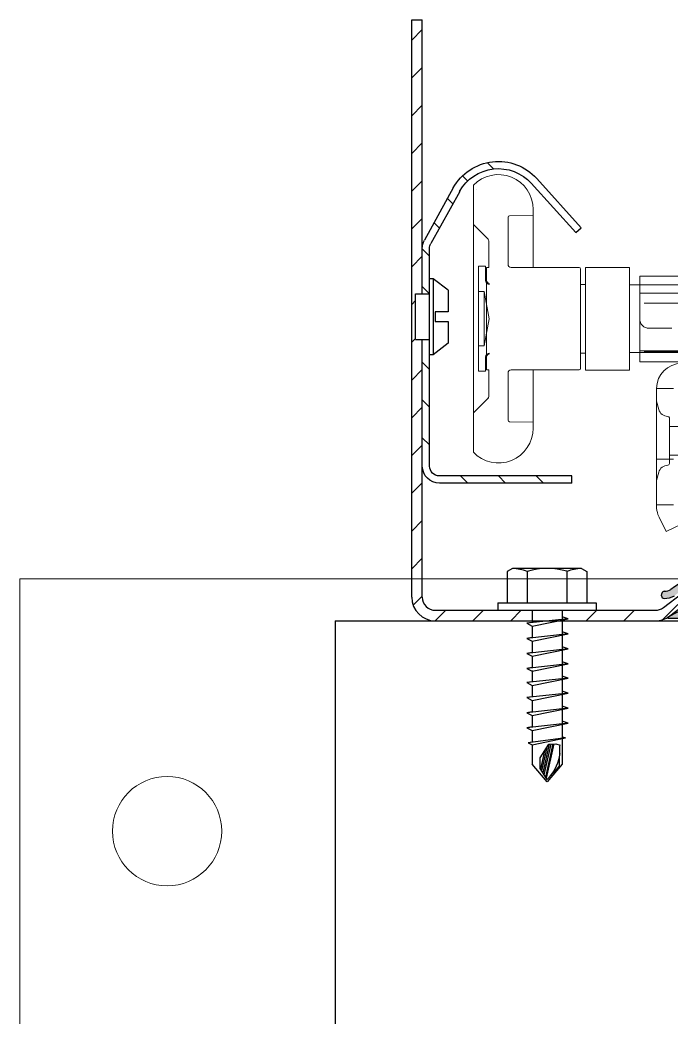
# Model space of a CAD drawing. Extents: x -965262 to 1142518, y -357520 to 71675.
# Drawn here: x -834927 to -834772.1, y -352551.2 to -352314.1 of the extents above; entities that cross this region are included whole.
import ezdxf

# ---------------------------------------------------------------- set-up
doc = ezdxf.new("R2010")
doc.units = 0
doc.header["$LTSCALE"] = 10
doc.layers.get('0').update_dxf_attribs({"linetype": 'CONTINUOUS', "lineweight": 30})

# ---------------------------------------------------------------- blocks, each defined once
blk = doc.blocks.new('EC3')
at = {"lineweight": 15}
for q in [(67648.8, 6194.4), (68448.8, 4527.8)]:
    blk.add_line((68448.8, 6194.4), q, dxfattribs=at)
for q in [(67715.5, 5694.4), (68382.1, 5027.8)]:
    blk.add_line((68382.1, 5694.4), q)
blk.add_circle((68048.8, 5961.1), 86.7, dxfattribs=at)
blk = doc.blocks.new('anchor.bolt')
for p, q in [((-0.0703, 0), (-0.0703, -0.7208)), ((0.0703, 0), (0.0703, -0.0581)), ((-0.0984, -0.0394), (-0.0703, -0.0308)), ((-0.0984, -0.0394), (0.0942, -0.0608)), ((0.0703, -0.0736), (-0.0984, -0.0394)), ((0.0703, -0.0564), (0.0942, -0.0608)), ((0.0942, -0.0608), (0.0703, -0.0736)), ((0.0703, -0.0736), (0.0703, -0.1284)), ((-0.0984, -0.1097), (-0.0703, -0.1012)), ((-0.0984, -0.1097), (0.0942, -0.1311)), ((0.0703, -0.1439), (-0.0984, -0.1097)), ((0.0703, -0.1267), (0.0942, -0.1311)), ((0.0942, -0.1311), (0.0703, -0.1439)), ((-0.0984, -0.18), (-0.0703, -0.1715)), ((-0.0984, -0.18), (0.0942, -0.2014)), ((0.0703, -0.2142), (-0.0984, -0.18)), ((0.0703, -0.1439), (0.0703, -0.1988)), ((0.0703, -0.1971), (0.0942, -0.2014)), ((0.0942, -0.2014), (0.0703, -0.2142)), ((0.0703, -0.2142), (0.0703, -0.2691)), ((-0.0984, -0.2503), (-0.0703, -0.2418)), ((-0.0984, -0.2503), (0.0942, -0.2717)), ((0.0703, -0.2845), (-0.0984, -0.2503)), ((0.0703, -0.2674), (0.0942, -0.2717)), ((0.0942, -0.2717), (0.0703, -0.2845)), ((-0.0984, -0.3171), (-0.0703, -0.3086)), ((-0.0984, -0.3171), (0.0942, -0.3385)), ((0.0703, -0.3513), (-0.0984, -0.3171)), ((0.0703, -0.281), (0.0703, -0.3359)), ((0.0703, -0.3342), (0.0942, -0.3385)), ((0.0942, -0.3385), (0.0703, -0.3513)), ((0.0703, -0.3513), (0.0703, -0.4062)), ((-0.0984, -0.3874), (-0.0703, -0.3789)), ((-0.0984, -0.3874), (0.0942, -0.4088)), ((0.0703, -0.4217), (-0.0984, -0.3874)), ((0.0703, -0.4045), (0.0942, -0.4088)), ((0.0942, -0.4088), (0.0703, -0.4217)), ((-0.0984, -0.4578), (-0.0703, -0.4492)), ((-0.0984, -0.4578), (0.0942, -0.4791)), ((0.0703, -0.492), (-0.0984, -0.4578)), ((0.0703, -0.4217), (0.0703, -0.4765)), ((0.0703, -0.4748), (0.0942, -0.4791)), ((0.0942, -0.4791), (0.0703, -0.492)), ((0.0703, -0.492), (0.0703, -0.5468)), ((-0.0984, -0.5281), (-0.0703, -0.5195)), ((-0.0984, -0.5281), (0.0942, -0.5495)), ((0.0703, -0.5623), (-0.0984, -0.5281)), ((0.0703, -0.5451), (0.0942, -0.5495)), ((0.0942, -0.5495), (0.0703, -0.5623)), ((-0.0869, -0.5968), (-0.0703, -0.594)), ((-0.0869, -0.5968), (0.0879, -0.6203)), ((0.0703, -0.6297), (-0.0869, -0.5968)), ((0.0703, -0.5623), (0.0703, -0.6171)), ((-0.0407, -0.6243), (-0.0617, -0.631)), ((-0.0602, -0.6378), (-0.0617, -0.631)), ((-0.058, -0.7282), (-0.0602, -0.6378)), ((-0.0078, -0.6273), (-0.0407, -0.6243)), ((-0.0323, -0.6251), (0.0042, -0.7857)), ((-0.0275, -0.6255), (0.0077, -0.7803)), ((-0.0184, -0.6263), (0.0142, -0.77)), ((-0.0099, -0.6271), (0.0204, -0.7603)), ((0.0319, -0.6909), (-0.0078, -0.6273)), ((0.0015, -0.6422), (0.0262, -0.751)), ((0.0703, -0.6171), (0.0879, -0.6203)), ((0.0879, -0.6203), (0.0703, -0.6297)), ((0.0703, -0.6297), (0.0703, -0.72)), ((0.0116, -0.6572), (0.0312, -0.7432)), ((0.0326, -0.741), (0.0319, -0.6909)), ((-0.0703, -0.7208), (0, -0.8023)), ((0, -0.7924), (-0.058, -0.7282)), ((0, -0.8023), (0.0703, -0.72)), ((0, -0.7924), (0.0326, -0.741))]:
    blk.add_line(p, q)
blk.add_arc((0.1605, -0.6391), 0.2221, 187.9982, 219.836)
blk = doc.blocks.new('Крепеж_ворот')
at = {"lineweight": 15}
h = blk.add_hatch(dxfattribs=at)
h.set_pattern_fill('ANSI31', color=256, scale=2, angle=180)
h.set_pattern_definition([(225, (746089.599, 74802.7244), (4.49013, -4.49013), [])])
h.paths.add_polyline_path([(746087.09, 74804.1), (746087.09, 74801.59), (746091.07, 74801.59), (746094.24, 74801.94), (746094.24, 74804.1)], flags=17)
h.paths.add_polyline_path([(746116.44, 74801.59, 0.165118), (746119.87, 74802.76), (746124.24, 74806.12, -0.301689), (746131.37, 74806.6), (746134.76, 74804.67, 0.130081), (746137.55, 74803.94), (746142.21, 74803.94), (746142.21, 74806.45), (746137.55, 74806.45, -0.130081), (746136.01, 74806.85), (746132.61, 74808.79, 0.301689), (746122.72, 74808.11), (746118.34, 74804.75, -0.165112), (746116.44, 74804.1), (746064.1, 74804.1, -0.414223), (746060.99, 74807.22), (746060.99, 74868.49), (746059.41, 74868.49), (746059.41, 74868.76), (746059.41, 74869.53), (746059.41, 74870.49), (746059.41, 74870.73), (746059.41, 74871.71), (746059.41, 74872.25), (746059.41, 74873.16), (746059.41, 74873.93), (746059.41, 74874.68), (746059.41, 74875.61), (746059.41, 74876.12), (746059.41, 74877.13), (746059.41, 74877.35), (746059.41, 74878.33), (746059.41, 74879.1), (746059.41, 74879.37), (746060.99, 74879.37), (746060.99, 74944.51), (746058.48, 74944.51), (746058.48, 74807.22, 0.41422), (746064.1, 74801.59)])
h = blk.add_hatch(dxfattribs=at)
h.set_pattern_fill('ANSI31', color=256, scale=2, angle=90)
h.set_pattern_definition([(135, (736343.8085, 75928.334), (-4.490128, -4.490128), [])])
edge = h.paths.add_edge_path()
edge.add_ellipse((746065.08, 74838.41), major_axis=(-1.67, 1.67), ratio=1, start_angle=45, end_angle=135, ccw=False)
edge.add_line((746062.72, 74838.41), (746062.72, 74868.49))
edge.add_line((746062.72, 74868.49), (746060.99, 74868.49))
edge.add_line((746060.99, 74868.49), (746060.99, 74838.41))
edge.add_ellipse((746065.08, 74838.41), major_axis=(-2.89, 2.89), ratio=1, start_angle=45, end_angle=135)
edge.add_line((746065.08, 74834.32), (746096.6, 74834.32))
edge.add_line((746096.6, 74834.32), (746096.6, 74836.05))
edge.add_line((746096.6, 74836.05), (746065.08, 74836.05))
edge = h.paths.add_edge_path()
edge.add_ellipse((746065.08, 74890.17), major_axis=(2.89, 2.89), ratio=1, start_angle=106, end_angle=135)
edge.add_line((746060.99, 74890.17), (746060.99, 74879.37))
edge.add_line((746060.99, 74879.37), (746062.72, 74879.37))
edge.add_line((746062.72, 74879.37), (746062.72, 74890.37))
edge.add_ellipse((746065.08, 74890.17), major_axis=(-1.67, 1.67), ratio=1, start_angle=16, end_angle=45, ccw=False)
edge.add_line((746063.01, 74891.31), (746069.88, 74903.71))
edge.add_ellipse((746079.09, 74898.6), major_axis=(7.45, 7.45), ratio=1, start_angle=-3, end_angle=106, ccw=False)
edge.add_line((746086.92, 74905.65), (746097.49, 74893.92))
edge.add_line((746097.49, 74893.92), (746098.77, 74895.07))
edge.add_line((746098.77, 74895.07), (746088.2, 74906.81))
edge.add_ellipse((746079.09, 74898.6), major_axis=(8.67, 8.67), ratio=1, start_angle=-3, end_angle=106)
edge.add_line((746068.37, 74904.55), (746061.5, 74892.15))
h = blk.add_hatch(color=256, dxfattribs=at)
h.dxf.hatch_style = 1
h.paths.add_polyline_path([(746145.89, 74808.77), (746142.61, 74809.85, 0.10613), (746142.49, 74809.86), (746136.36, 74809.26, -0.181324), (746135.1, 74809.59, 0.335683), (746120.15, 74809.06, -0.119126), (746118.56, 74808.63, 0.371631), (746117.99, 74808.11), (746117.93, 74807.56, 0.451909), (746118.51, 74806.91, 0.124341), (746120.98, 74807.56, -0.343618), (746134.13, 74808.21, 0.181324), (746136.54, 74807.58), (746142.51, 74808.17, -0.110452), (746142.63, 74808.15), (746147.23, 74806.55, -0.710497), (746147.23, 74805.49), (746142.57, 74803.87), (746135.74, 74803.87, -0.178994), (746132.69, 74804.99, 0.369834), (746129.67, 74804.99, -0.178993), (746126.62, 74803.87), (746122.2, 74803.87, 0.120709), (746121.93, 74803.8), (746119.73, 74802.65, -0.017147), (746119.41, 74802.44, 0.538795), (746119.58, 74802.18), (746127.29, 74802.18, 0.207608), (746130.72, 74803.66, -0.433918), (746131.65, 74803.66, 0.207608), (746135.07, 74802.18), (746142.52, 74802.18, 0.079707), (746142.62, 74802.19), (746147.75, 74803.88, 0.461502), (746149.04, 74807.05, -0.250825), (746149.05, 74807.61, -0.128039), (746173.1, 74815.54, 0.416657), (746173.66, 74816.18), (746173.61, 74816.9, 0.409849), (746172.98, 74817.46, 0.127248)])
for p, q in [((746058.48, 74807.22), (746058.48, 74944.51)), ((746058.48, 74944.51), (746060.99, 74944.51)), ((746060.99, 74879.37), (746060.99, 74944.51)), ((746088.2, 74906.81), (746098.77, 74895.07)), ((746068.37, 74904.55), (746061.5, 74892.15)), ((746086.92, 74905.65), (746097.49, 74893.92)), ((746069.88, 74903.71), (746063.01, 74891.31)), ((746097.49, 74893.92), (746098.77, 74895.07)), ((746060.99, 74879.37), (746060.99, 74890.17)), ((746062.72, 74838.41), (746062.72, 74890.17)), ((746063.59, 74882.96), (746062.72, 74882.96)), ((746063.59, 74882.96), (746063.59, 74873.93)), ((746067.18, 74880.24), (746063.59, 74882.96)), ((746059.41, 74879.37), (746062.72, 74879.37)), ((746059.41, 74868.49), (746059.41, 74879.37)), ((746067.18, 74880.24), (746067.18, 74875.09)), ((746063.59, 74873.93), (746063.59, 74864.9)), ((746064.08, 74875.09), (746064.08, 74872.76)), ((746067.18, 74872.76), (746067.18, 74867.62)), ((746059.41, 74868.49), (746062.72, 74868.49)), ((746060.99, 74807.22), (746060.99, 74868.49)), ((746060.99, 74838.41), (746060.99, 74868.49)), ((746067.18, 74867.62), (746063.59, 74864.9)), ((746063.59, 74864.9), (746062.72, 74864.9)), ((746096.6, 74836.05), (746065.08, 74836.05)), ((746096.6, 74834.32), (746096.6, 74836.05)), ((746096.6, 74834.32), (746065.08, 74834.32)), ((746082.47, 74814.06), (746081.2, 74813.33)), ((746081.2, 74813.33), (746081.2, 74805.86)), ((746098.86, 74814.06), (746082.47, 74814.06)), ((746085.93, 74813.33), (746085.93, 74805.86)), ((746095.4, 74813.33), (746095.4, 74805.86)), ((746098.86, 74814.06), (746100.13, 74813.33)), ((746100.13, 74813.33), (746100.13, 74805.86)), ((746118.34, 74804.75), (746122.72, 74808.11)), ((746078.95, 74805.86), (746102.38, 74805.86)), ((746078.95, 74805.86), (746078.95, 74804.1)), ((746102.38, 74805.86), (746102.38, 74804.1)), ((746119.87, 74802.76), (746124.24, 74806.12)), ((746064.1, 74804.1), (746116.44, 74804.1)), ((746078.95, 74804.1), (746102.38, 74804.1)), ((746064.1, 74801.59), (746116.44, 74801.59))]:
    blk.add_line(p, q)
for p, q in [((746073.13, 74841.68), (746073.13, 74905.21)), ((746081.38, 74897.57), (746081.38, 74886.37)), ((746087.38, 74898.05), (746081.75, 74897.95)), ((746087.38, 74899.45), (746087.38, 74898.05)), ((746087.38, 74885.62), (746087.38, 74898.05)), ((746073.13, 74895.84), (746076.7, 74892.27)), ((746076.81, 74885.62), (746076.81, 74892.01)), ((746074.33, 74885.92), (746074.33, 74860.96)), ((746076.04, 74885.92), (746076.04, 74882.57)), ((746076.25, 74882.57), (746076.25, 74885.62)), ((746076.25, 74885.62), (746076.81, 74885.62)), ((746082.13, 74885.62), (746087.38, 74885.62)), ((746087.38, 74885.62), (746098.28, 74885.62)), ((746099.78, 74861.22), (746099.78, 74885.66)), ((746099.78, 74885.66), (746110.28, 74885.66)), ((746110.28, 74861.22), (746110.28, 74885.66)), ((746098.66, 74885.25), (746098.66, 74882.57)), ((746060.99, 74879.37), (746060.99, 74881.3)), ((746062.72, 74882.96), (746062.72, 74873.93)), ((746076.25, 74864.32), (746076.25, 74882.57)), ((746098.66, 74882.57), (746098.66, 74864.32)), ((746098.66, 74881.61), (746099.78, 74881.61)), ((746110.28, 74881.48), (746224.72, 74881.48)), ((746074.33, 74879.91), (746075.74, 74879.91)), ((746076.92, 74873.44), (746075.74, 74879.91)), ((746075.74, 74879.91), (746075.74, 74866.98)), ((746113.75, 74877.17), (746224.72, 74877.17)), ((746062.72, 74873.93), (746062.72, 74864.9)), ((746076.92, 74873.44), (746075.74, 74866.98)), ((746060.99, 74833.86), (746060.99, 74868.49)), ((746074.33, 74866.98), (746075.74, 74866.98)), ((746076.04, 74864.32), (746076.04, 74860.96)), ((746076.25, 74864.32), (746076.25, 74861.26)), ((746098.66, 74865.27), (746099.78, 74865.27)), ((746098.66, 74861.64), (746098.66, 74864.32)), ((746110.28, 74865.4), (746212.49, 74865.4)), ((746076.25, 74861.26), (746076.81, 74861.26)), ((746076.81, 74861.26), (746076.81, 74854.88)), ((746081.38, 74849.31), (746081.38, 74860.51)), ((746082.13, 74861.26), (746087.38, 74861.26)), ((746087.38, 74848.71), (746087.38, 74861.26)), ((746087.38, 74861.26), (746098.28, 74861.26)), ((746099.78, 74861.22), (746110.28, 74861.22)), ((746073.13, 74851.05), (746076.7, 74854.61)), ((746087.38, 74848.84), (746081.75, 74848.93)), ((746087.38, 74847.43), (746087.38, 74848.84))]:
    blk.add_line(p, q, dxfattribs=at)
at = {"lineweight": 15, "ltscale": 0.5}
for p, q in [((746076.04, 74885.92), (746074.33, 74885.92)), ((746076.04, 74860.96), (746074.33, 74860.96))]:
    blk.add_line(p, q, dxfattribs=at)
at = {"lineweight": 15, "extrusion": (-1.7375e-14, 1, 0)}
for p, q in [((746112.7, 74883.58), (746224.72, 74883.58)), ((746112.7, 74863.2), (746112.7, 74883.58)), ((746112.7, 74863.2), (746135.6, 74863.2)), ((746116.71, 74856.89), (746116.71, 74828.87)), ((746117.31, 74826.28), (746118.99, 74822.82)), ((746118.99, 74822.82), (746122.63, 74824.6))]:
    blk.add_line(p, q, dxfattribs=at)
at = {"lineweight": 15, "ltscale": 0.5, "extrusion": (-1.7375e-14, 1, 0)}
for p, q in [((746112.7, 74879.53), (746224.72, 74879.53)), ((746114.95, 74871.17), (746120.38, 74871.17)), ((746135.6, 74865.8), (746112.7, 74865.8)), ((746120.76, 74856.89), (746116.71, 74856.89)), ((746117.24, 74851.89), (746116.71, 74853.85)), ((746119.78, 74838.98), (746119.78, 74849.85)), ((746123.83, 74847.78), (746119.78, 74847.78)), ((746123.83, 74841.04), (746119.78, 74841.04)), ((746120.76, 74840.08), (746116.71, 74840.08)), ((746117.24, 74836.93), (746116.71, 74834.97)), ((746120.76, 74829.17), (746116.71, 74829.17))]:
    blk.add_line(p, q, dxfattribs=at)
at = {"lineweight": 15, "extrusion": (-2.77556e-16, -1, 0)}
blk.add_line((746224.72, 74865.64), (746113.75, 74865.64), dxfattribs=at)
at = {"extrusion": (-1, -4.26669e-14, 0)}
blk.add_line((746117.93, 74807.56), (746117.99, 74808.11), dxfattribs=at)
at = {"extrusion": (-1, -4.2422e-14, 1.22461e-16)}
for p, q in [((746119.5, 74802.53), (746121.93, 74803.8)), ((746127.29, 74802.18), (746119.58, 74802.18))]:
    blk.add_line(p, q, dxfattribs=at)
at = {"lineweight": 15}
for centre, radius, start, end in [((746079.09, 74899.45), 8.28, 0, 136.0097), ((746081.76, 74897.57), 0.375, 91, 180), ((746076.43, 74892.01), 0.375, 0, 45), ((746082.13, 74886.37), 0.75, 180, 270), ((746098.28, 74885.25), 0.375, 0, 90), ((746077, 74882.57), 0.956, 180, 270), ((746077, 74882.57), 0.75, 180, 270), ((746077, 74864.32), 0.956, 90, 180), ((746077, 74864.32), 0.75, 90, 180), ((746122.63, 74856.89), 5.92, 90, 180), ((746082.13, 74860.51), 0.75, 90, 180), ((746098.28, 74861.64), 0.375, 270, 0), ((746076.43, 74854.88), 0.375, 315, 0), ((746079.09, 74847.43), 8.28, 223.9903, 0), ((746081.76, 74849.31), 0.375, 180, 269), ((746122.63, 74828.87), 5.92, 180, 199.6464)]:
    blk.add_arc(centre, radius, start, end, dxfattribs=at)
at = {"lineweight": 15, "ltscale": 0.5}
for centre, radius, start, end in [((746119.41, 74852.47), 2.25, 195, 270), ((746119.41, 74849.85), 0.375, 0, 90), ((746119.41, 74836.35), 2.25, 90, 165), ((746119.41, 74838.98), 0.375, 270, 0)]:
    blk.add_arc(centre, radius, start, end, dxfattribs=at)
for centre, radius, start, end in [((746082.08, 74803.67), 10.4, 68.2753, 87.8782), ((746090.75, 74797.87), 16.19, 73.306, 107.292), ((746099.25, 74803.67), 10.4, 92.1218, 111.7247), ((746127.97, 74799.44), 12.4, 54.8903, 129.1143), ((746064.1, 74807.22), 5.62, 180, 270), ((746064.1, 74807.22), 3.11, 180, 270), ((746118.51, 74807.5), 0.586, 173.2711, 270.547), ((746118.57, 74808.04), 0.586, 91.7247, 173.2711), ((746118.46, 74812.12), 5.21, 270.547, 298.8983), ((746118.45, 74812.15), 3.52, 271.7247, 298.8983), ((746116.44, 74807.22), 3.11, 270, 307.5043), ((746116.44, 74807.22), 5.62, 270, 307.5043)]:
    blk.add_arc(centre, radius, start, end)
at = {"extrusion": (-1.22461e-16, -5.20252e-30, -1)}
blk.add_arc((-746119.58, 74802.37), 0.187, 270, 62.4687, dxfattribs=at)
at = {"extrusion": (0, 0, -1)}
for centre, major_axis, start_param, end_param in [((746079.09, 74898.6), (8.67, 8.67), 4.433136, 6.335545), ((746079.09, 74898.6), (7.45, 7.45), 4.433136, 6.335545), ((746065.08, 74890.17), (2.89, 2.89), 3.926991, 4.433136), ((746065.08, 74890.17), (-1.67, 1.67), 5.497787, 6.003933), ((746065.08, 74838.41), (-2.89, 2.89), 3.926991, 5.497787), ((746065.08, 74838.41), (-1.67, 1.67), 3.926991, 5.497787)]:
    blk.add_ellipse(centre, major_axis=major_axis, ratio=1, start_param=start_param, end_param=end_param, dxfattribs=at)
for points in [[(746067.18, 74875.09), (746065.88, 74875.09), (746064.08, 74875.09)], [(746064.08, 74872.76), (746065.88, 74872.76), (746067.18, 74872.76)]]:
    blk.add_rational_spline(points, [1, 1.01284142743, 1], degree=2)
at = {"lineweight": 15, "ltscale": 0.5}
blk.add_open_spline([(746114.95, 74871.17), (746114.67, 74871.17), (746114.36, 74871.23), (746113.81, 74871.46), (746113.56, 74871.63), (746113.16, 74872.03), (746112.98, 74872.29), (746112.75, 74872.84), (746112.7, 74873.14), (746112.7, 74873.42)], degree=3, knots=[0.37141352, 0.37141352, 0.37141352, 0.37141352, 0.39402571, 0.39402571, 0.41663789, 0.41663789, 0.43959523, 0.43959523, 0.46255257, 0.46255257, 0.46255257, 0.46255257], dxfattribs=at)
at = {"lineweight": 15}
blk.add_open_spline([(746117.05, 74826.88), (746117.13, 74826.68), (746117.21, 74826.47), (746117.31, 74826.28)], degree=3, dxfattribs=at)
at = {"xscale": -50.80000000000001, "yscale": 50.80000000000001, "zscale": 50.80000000000001}
blk.add_blockref('anchor.bolt', (746090.66, 74804.1), dxfattribs=at)

msp = doc.modelspace()

# ---------------------------------------------------------------- linework, layer by layer
for points in [[(-834825.09, -352383.5, -4711.07), (-834826.39, -352383.5, -4711.07), (-834828.19, -352383.5, -4711.07)], [(-834825.09, -352383.5, -4711.07), (-834826.39, -352383.5, -4711.07), (-834828.19, -352383.5, -4711.07)], [(-834825.09, -352383.5, -4711.07), (-834826.39, -352383.5, -4711.07), (-834828.19, -352383.5, -4711.07)], [(-834825.09, -352383.5, -4711.07), (-834826.39, -352383.5, -4711.07), (-834828.19, -352383.5, -4711.07)], [(-834825.09, -352383.5, -4711.07), (-834826.39, -352383.5, -4711.07), (-834828.19, -352383.5, -4711.07)], [(-834825.09, -352383.5, -4711.07), (-834826.39, -352383.5, -4711.07), (-834828.19, -352383.5, -4711.07)], [(-834825.09, -352383.5, -4711.07), (-834826.39, -352383.5, -4711.07), (-834828.19, -352383.5, -4711.07)], [(-834825.09, -352383.5, -4711.07), (-834826.39, -352383.5, -4711.07), (-834828.19, -352383.5, -4711.07)], [(-834825.09, -352383.5, -4711.07), (-834826.39, -352383.5, -4711.07), (-834828.19, -352383.5, -4711.07)], [(-834825.09, -352383.5, -4711.07), (-834826.39, -352383.5, -4711.07), (-834828.19, -352383.5, -4711.07)], [(-834825.09, -352383.5, -4711.07), (-834826.39, -352383.5, -4711.07), (-834828.19, -352383.5, -4711.07)], [(-834825.09, -352383.5, -4711.07), (-834826.39, -352383.5, -4711.07), (-834828.19, -352383.5, -4711.07)], [(-834825.09, -352383.5, -4711.07), (-834826.39, -352383.5, -4711.07), (-834828.19, -352383.5, -4711.07)], [(-834825.09, -352383.5, -4711.07), (-834826.39, -352383.5, -4711.07), (-834828.19, -352383.5, -4711.07)], [(-834825.09, -352383.5, -4711.07), (-834826.39, -352383.5, -4711.07), (-834828.19, -352383.5, -4711.07)], [(-834825.09, -352383.5, -4711.07), (-834826.39, -352383.5, -4711.07), (-834828.19, -352383.5, -4711.07)], [(-834825.09, -352383.5, -4711.07), (-834826.39, -352383.5, -4711.07), (-834828.19, -352383.5, -4711.07)], [(-834825.09, -352383.5, -4711.07), (-834826.39, -352383.5, -4711.07), (-834828.19, -352383.5, -4711.07)], [(-834825.09, -352383.5, -4711.07), (-834826.39, -352383.5, -4711.07), (-834828.19, -352383.5, -4711.07)], [(-834825.09, -352383.5, -4711.07), (-834826.39, -352383.5, -4711.07), (-834828.19, -352383.5, -4711.07)], [(-834825.09, -352383.5, -4711.07), (-834826.39, -352383.5, -4711.07), (-834828.19, -352383.5, -4711.07)], [(-834825.09, -352383.5, -4711.07), (-834826.39, -352383.5, -4711.07), (-834828.19, -352383.5, -4711.07)], [(-834825.09, -352383.5, -4711.07), (-834826.39, -352383.5, -4711.07), (-834828.19, -352383.5, -4711.07)], [(-834825.09, -352383.5, -4711.07), (-834826.39, -352383.5, -4711.07), (-834828.19, -352383.5, -4711.07)], [(-834825.09, -352383.5, -4711.07), (-834826.39, -352383.5, -4711.07), (-834828.19, -352383.5, -4711.07)], [(-834825.09, -352383.5, -4711.07), (-834826.39, -352383.5, -4711.07), (-834828.19, -352383.5, -4711.07)], [(-834825.09, -352383.5, -4711.07), (-834826.39, -352383.5, -4711.07), (-834828.19, -352383.5, -4711.07)], [(-834825.09, -352383.5, -4711.07), (-834826.39, -352383.5, -4711.07), (-834828.19, -352383.5, -4711.07)], [(-834825.09, -352383.5, -4711.07), (-834826.39, -352383.5, -4711.07), (-834828.19, -352383.5, -4711.07)], [(-834825.09, -352383.5, -4711.07), (-834826.39, -352383.5, -4711.07), (-834828.19, -352383.5, -4711.07)], [(-834825.09, -352383.5, -4711.07), (-834826.39, -352383.5, -4711.07), (-834828.19, -352383.5, -4711.07)], [(-834825.09, -352383.5, -4711.07), (-834826.39, -352383.5, -4711.07), (-834828.19, -352383.5, -4711.07)], [(-834825.09, -352383.5, -4711.07), (-834826.39, -352383.5, -4711.07), (-834828.19, -352383.5, -4711.07)], [(-834825.09, -352383.5, -4711.07), (-834826.39, -352383.5, -4711.07), (-834828.19, -352383.5, -4711.07)], [(-834825.09, -352383.5, -4711.07), (-834826.39, -352383.5, -4711.07), (-834828.19, -352383.5, -4711.07)], [(-834825.09, -352383.5, -4711.07), (-834826.39, -352383.5, -4711.07), (-834828.19, -352383.5, -4711.07)], [(-834825.09, -352383.5, -4711.07), (-834826.39, -352383.5, -4711.07), (-834828.19, -352383.5, -4711.07)], [(-834825.09, -352383.5, -4711.07), (-834826.39, -352383.5, -4711.07), (-834828.19, -352383.5, -4711.07)], [(-834825.09, -352383.5, -4711.07), (-834826.39, -352383.5, -4711.07), (-834828.19, -352383.5, -4711.07)], [(-834825.09, -352383.5, -4711.07), (-834826.39, -352383.5, -4711.07), (-834828.19, -352383.5, -4711.07)], [(-834825.09, -352383.5, -4711.07), (-834826.39, -352383.5, -4711.07), (-834828.19, -352383.5, -4711.07)], [(-834825.09, -352383.5, -4711.07), (-834826.39, -352383.5, -4711.07), (-834828.19, -352383.5, -4711.07)], [(-834825.09, -352383.5, -1460.53), (-834826.39, -352383.5, -1460.53), (-834828.19, -352383.5, -1460.53)], [(-834825.09, -352383.5, -1460.53), (-834826.39, -352383.5, -1460.53), (-834828.19, -352383.5, -1460.53)], [(-834825.09, -352383.5, -1460.53), (-834826.39, -352383.5, -1460.53), (-834828.19, -352383.5, -1460.53)], [(-834825.09, -352383.5, -1460.53), (-834826.39, -352383.5, -1460.53), (-834828.19, -352383.5, -1460.53)], [(-834825.09, -352383.5, -1460.53), (-834826.39, -352383.5, -1460.53), (-834828.19, -352383.5, -1460.53)], [(-834825.09, -352383.5, -1460.53), (-834826.39, -352383.5, -1460.53), (-834828.19, -352383.5, -1460.53)], [(-834825.09, -352383.5, -1460.53), (-834826.39, -352383.5, -1460.53), (-834828.19, -352383.5, -1460.53)], [(-834825.09, -352383.5, -1460.53), (-834826.39, -352383.5, -1460.53), (-834828.19, -352383.5, -1460.53)], [(-834825.09, -352383.5, -1460.53), (-834826.39, -352383.5, -1460.53), (-834828.19, -352383.5, -1460.53)], [(-834825.09, -352383.5, -1460.53), (-834826.39, -352383.5, -1460.53), (-834828.19, -352383.5, -1460.53)], [(-834825.09, -352383.5, -1460.53), (-834826.39, -352383.5, -1460.53), (-834828.19, -352383.5, -1460.53)], [(-834825.09, -352383.5, -1460.53), (-834826.39, -352383.5, -1460.53), (-834828.19, -352383.5, -1460.53)], [(-834825.09, -352383.5, -1460.53), (-834826.39, -352383.5, -1460.53), (-834828.19, -352383.5, -1460.53)], [(-834825.09, -352383.5, -1460.53), (-834826.39, -352383.5, -1460.53), (-834828.19, -352383.5, -1460.53)], [(-834825.09, -352383.5, -1460.53), (-834826.39, -352383.5, -1460.53), (-834828.19, -352383.5, -1460.53)], [(-834825.09, -352383.5, -1460.53), (-834826.39, -352383.5, -1460.53), (-834828.19, -352383.5, -1460.53)], [(-834825.09, -352383.5, -1460.53), (-834826.39, -352383.5, -1460.53), (-834828.19, -352383.5, -1460.53)], [(-834825.09, -352383.5, -1460.53), (-834826.39, -352383.5, -1460.53), (-834828.19, -352383.5, -1460.53)], [(-834825.09, -352383.5, -1460.53), (-834826.39, -352383.5, -1460.53), (-834828.19, -352383.5, -1460.53)], [(-834825.09, -352383.5, -1460.53), (-834826.39, -352383.5, -1460.53), (-834828.19, -352383.5, -1460.53)], [(-834825.09, -352383.5, -1460.53), (-834826.39, -352383.5, -1460.53), (-834828.19, -352383.5, -1460.53)], [(-834825.09, -352383.5, -1460.53), (-834826.39, -352383.5, -1460.53), (-834828.19, -352383.5, -1460.53)], [(-834825.09, -352383.5, -1460.53), (-834826.39, -352383.5, -1460.53), (-834828.19, -352383.5, -1460.53)], [(-834825.09, -352383.5, -1460.53), (-834826.39, -352383.5, -1460.53), (-834828.19, -352383.5, -1460.53)], [(-834825.09, -352383.5, -1460.53), (-834826.39, -352383.5, -1460.53), (-834828.19, -352383.5, -1460.53)], [(-834825.09, -352383.5, -1460.53), (-834826.39, -352383.5, -1460.53), (-834828.19, -352383.5, -1460.53)], [(-834825.09, -352383.5, -1460.53), (-834826.39, -352383.5, -1460.53), (-834828.19, -352383.5, -1460.53)], [(-834825.09, -352383.5, -1460.53), (-834826.39, -352383.5, -1460.53), (-834828.19, -352383.5, -1460.53)], [(-834825.09, -352383.5, -1460.53), (-834826.39, -352383.5, -1460.53), (-834828.19, -352383.5, -1460.53)], [(-834825.09, -352383.5, -1460.53), (-834826.39, -352383.5, -1460.53), (-834828.19, -352383.5, -1460.53)], [(-834825.09, -352383.5, -1460.53), (-834826.39, -352383.5, -1460.53), (-834828.19, -352383.5, -1460.53)], [(-834825.09, -352383.5, -1460.53), (-834826.39, -352383.5, -1460.53), (-834828.19, -352383.5, -1460.53)], [(-834825.09, -352383.5, -1460.53), (-834826.39, -352383.5, -1460.53), (-834828.19, -352383.5, -1460.53)], [(-834825.09, -352383.5, -1460.53), (-834826.39, -352383.5, -1460.53), (-834828.19, -352383.5, -1460.53)], [(-834825.09, -352383.5, -1460.53), (-834826.39, -352383.5, -1460.53), (-834828.19, -352383.5, -1460.53)], [(-834825.09, -352383.5, -1460.53), (-834826.39, -352383.5, -1460.53), (-834828.19, -352383.5, -1460.53)], [(-834825.09, -352383.5, -1460.53), (-834826.39, -352383.5, -1460.53), (-834828.19, -352383.5, -1460.53)], [(-834825.09, -352383.5, -1460.53), (-834826.39, -352383.5, -1460.53), (-834828.19, -352383.5, -1460.53)], [(-834825.09, -352383.5, -1460.53), (-834826.39, -352383.5, -1460.53), (-834828.19, -352383.5, -1460.53)], [(-834825.09, -352383.5, -1460.53), (-834826.39, -352383.5, -1460.53), (-834828.19, -352383.5, -1460.53)], [(-834825.09, -352383.5, -1460.53), (-834826.39, -352383.5, -1460.53), (-834828.19, -352383.5, -1460.53)], [(-834825.09, -352383.5, -1460.53), (-834826.39, -352383.5, -1460.53), (-834828.19, -352383.5, -1460.53)], [(-834825.09, -352383.5, -1460.53), (-834826.39, -352383.5, -1460.53), (-834828.19, -352383.5, -1460.53)], [(-834825.09, -352383.5, -1460.53), (-834826.39, -352383.5, -1460.53), (-834828.19, -352383.5, -1460.53)], [(-834825.09, -352383.5, -1460.53), (-834826.39, -352383.5, -1460.53), (-834828.19, -352383.5, -1460.53)], [(-834825.09, -352383.5, -1460.53), (-834826.39, -352383.5, -1460.53), (-834828.19, -352383.5, -1460.53)], [(-834825.09, -352383.5, -1460.53), (-834826.39, -352383.5, -1460.53), (-834828.19, -352383.5, -1460.53)], [(-834825.09, -352383.5, -1460.53), (-834826.39, -352383.5, -1460.53), (-834828.19, -352383.5, -1460.53)], [(-834825.09, -352383.5, -1460.53), (-834826.39, -352383.5, -1460.53), (-834828.19, -352383.5, -1460.53)], [(-834825.09, -352383.5, -1460.53), (-834826.39, -352383.5, -1460.53), (-834828.19, -352383.5, -1460.53)], [(-834825.09, -352383.5, -1460.53), (-834826.39, -352383.5, -1460.53), (-834828.19, -352383.5, -1460.53)], [(-834825.09, -352383.5, -1460.53), (-834826.39, -352383.5, -1460.53), (-834828.19, -352383.5, -1460.53)], [(-834825.09, -352383.5, -1460.53), (-834826.39, -352383.5, -1460.53), (-834828.19, -352383.5, -1460.53)], [(-834825.09, -352383.5, -1460.53), (-834826.39, -352383.5, -1460.53), (-834828.19, -352383.5, -1460.53)], [(-834825.09, -352383.5, -1460.53), (-834826.39, -352383.5, -1460.53), (-834828.19, -352383.5, -1460.53)], [(-834825.09, -352383.5, -1460.53), (-834826.39, -352383.5, -1460.53), (-834828.19, -352383.5, -1460.53)], [(-834825.09, -352383.5, -1460.53), (-834826.39, -352383.5, -1460.53), (-834828.19, -352383.5, -1460.53)], [(-834825.09, -352383.5, -1460.53), (-834826.39, -352383.5, -1460.53), (-834828.19, -352383.5, -1460.53)], [(-834825.09, -352383.5, -1460.53), (-834826.39, -352383.5, -1460.53), (-834828.19, -352383.5, -1460.53)], [(-834825.09, -352383.5, -1460.53), (-834826.39, -352383.5, -1460.53), (-834828.19, -352383.5, -1460.53)], [(-834825.09, -352383.5, -1460.53), (-834826.39, -352383.5, -1460.53), (-834828.19, -352383.5, -1460.53)], [(-834825.09, -352383.5, -1460.53), (-834826.39, -352383.5, -1460.53), (-834828.19, -352383.5, -1460.53)], [(-834825.09, -352383.5, -1460.53), (-834826.39, -352383.5, -1460.53), (-834828.19, -352383.5, -1460.53)], [(-834825.09, -352383.5, -1460.53), (-834826.39, -352383.5, -1460.53), (-834828.19, -352383.5, -1460.53)], [(-834825.09, -352383.5, -1460.53), (-834826.39, -352383.5, -1460.53), (-834828.19, -352383.5, -1460.53)], [(-834825.09, -352383.5, -1460.53), (-834826.39, -352383.5, -1460.53), (-834828.19, -352383.5, -1460.53)], [(-834825.09, -352383.5, -1460.53), (-834826.39, -352383.5, -1460.53), (-834828.19, -352383.5, -1460.53)], [(-834825.09, -352383.5, -1460.53), (-834826.39, -352383.5, -1460.53), (-834828.19, -352383.5, -1460.53)], [(-834825.09, -352383.5, -1460.53), (-834826.39, -352383.5, -1460.53), (-834828.19, -352383.5, -1460.53)], [(-834825.09, -352383.5, -1460.53), (-834826.39, -352383.5, -1460.53), (-834828.19, -352383.5, -1460.53)], [(-834825.09, -352383.5, -1460.53), (-834826.39, -352383.5, -1460.53), (-834828.19, -352383.5, -1460.53)], [(-834825.09, -352383.5, -1460.53), (-834826.39, -352383.5, -1460.53), (-834828.19, -352383.5, -1460.53)], [(-834825.09, -352383.5, -1460.53), (-834826.39, -352383.5, -1460.53), (-834828.19, -352383.5, -1460.53)], [(-834825.09, -352383.5, -1460.53), (-834826.39, -352383.5, -1460.53), (-834828.19, -352383.5, -1460.53)], [(-834825.09, -352383.5, -1460.53), (-834826.39, -352383.5, -1460.53), (-834828.19, -352383.5, -1460.53)], [(-834825.09, -352383.5, -1460.53), (-834826.39, -352383.5, -1460.53), (-834828.19, -352383.5, -1460.53)], [(-834825.09, -352383.5, -1460.53), (-834826.39, -352383.5, -1460.53), (-834828.19, -352383.5, -1460.53)], [(-834825.09, -352383.5, -1460.53), (-834826.39, -352383.5, -1460.53), (-834828.19, -352383.5, -1460.53)], [(-834825.09, -352383.5, -1460.53), (-834826.39, -352383.5, -1460.53), (-834828.19, -352383.5, -1460.53)], [(-834825.09, -352383.5, -1460.53), (-834826.39, -352383.5, -1460.53), (-834828.19, -352383.5, -1460.53)], [(-834825.09, -352383.5, -1460.53), (-834826.39, -352383.5, -1460.53), (-834828.19, -352383.5, -1460.53)], [(-834825.09, -352383.5, -1460.53), (-834826.39, -352383.5, -1460.53), (-834828.19, -352383.5, -1460.53)], [(-834825.09, -352383.5, -1460.53), (-834826.39, -352383.5, -1460.53), (-834828.19, -352383.5, -1460.53)], [(-834825.09, -352383.5, -1460.53), (-834826.39, -352383.5, -1460.53), (-834828.19, -352383.5, -1460.53)], [(-834825.09, -352383.5, -1460.53), (-834826.39, -352383.5, -1460.53), (-834828.19, -352383.5, -1460.53)], [(-834825.09, -352383.5, -1460.53), (-834826.39, -352383.5, -1460.53), (-834828.19, -352383.5, -1460.53)], [(-834825.09, -352383.5, -1460.53), (-834826.39, -352383.5, -1460.53), (-834828.19, -352383.5, -1460.53)], [(-834825.09, -352383.5, -1460.53), (-834826.39, -352383.5, -1460.53), (-834828.19, -352383.5, -1460.53)], [(-834825.09, -352383.5, -1460.53), (-834826.39, -352383.5, -1460.53), (-834828.19, -352383.5, -1460.53)], [(-834825.09, -352383.5, -1460.53), (-834826.39, -352383.5, -1460.53), (-834828.19, -352383.5, -1460.53)], [(-834825.09, -352383.5, -1460.53), (-834826.39, -352383.5, -1460.53), (-834828.19, -352383.5, -1460.53)], [(-834825.09, -352383.5, -1460.53), (-834826.39, -352383.5, -1460.53), (-834828.19, -352383.5, -1460.53)], [(-834825.09, -352383.5, -1460.53), (-834826.39, -352383.5, -1460.53), (-834828.19, -352383.5, -1460.53)], [(-834825.09, -352383.5, -1460.53), (-834826.39, -352383.5, -1460.53), (-834828.19, -352383.5, -1460.53)], [(-834825.09, -352383.5, -1460.53), (-834826.39, -352383.5, -1460.53), (-834828.19, -352383.5, -1460.53)], [(-834825.09, -352383.5, -1460.53), (-834826.39, -352383.5, -1460.53), (-834828.19, -352383.5, -1460.53)], [(-834825.09, -352383.5, -1460.53), (-834826.39, -352383.5, -1460.53), (-834828.19, -352383.5, -1460.53)], [(-834825.09, -352383.5, -1460.53), (-834826.39, -352383.5, -1460.53), (-834828.19, -352383.5, -1460.53)], [(-834825.09, -352383.5, -1460.53), (-834826.39, -352383.5, -1460.53), (-834828.19, -352383.5, -1460.53)], [(-834825.09, -352383.5, -1460.53), (-834826.39, -352383.5, -1460.53), (-834828.19, -352383.5, -1460.53)], [(-834825.09, -352383.5, -1460.53), (-834826.39, -352383.5, -1460.53), (-834828.19, -352383.5, -1460.53)], [(-834825.09, -352383.5, -1460.53), (-834826.39, -352383.5, -1460.53), (-834828.19, -352383.5, -1460.53)], [(-834825.09, -352383.5, -1460.53), (-834826.39, -352383.5, -1460.53), (-834828.19, -352383.5, -1460.53)], [(-834825.09, -352383.5, -1460.53), (-834826.39, -352383.5, -1460.53), (-834828.19, -352383.5, -1460.53)], [(-834825.09, -352383.5, -1460.53), (-834826.39, -352383.5, -1460.53), (-834828.19, -352383.5, -1460.53)], [(-834825.09, -352383.5, -1460.53), (-834826.39, -352383.5, -1460.53), (-834828.19, -352383.5, -1460.53)], [(-834825.09, -352383.5, -1460.53), (-834826.39, -352383.5, -1460.53), (-834828.19, -352383.5, -1460.53)], [(-834825.09, -352383.5, -1460.53), (-834826.39, -352383.5, -1460.53), (-834828.19, -352383.5, -1460.53)], [(-834825.09, -352383.5, -1460.53), (-834826.39, -352383.5, -1460.53), (-834828.19, -352383.5, -1460.53)], [(-834825.09, -352383.5, -1460.53), (-834826.39, -352383.5, -1460.53), (-834828.19, -352383.5, -1460.53)], [(-834825.09, -352383.5, -1460.53), (-834826.39, -352383.5, -1460.53), (-834828.19, -352383.5, -1460.53)], [(-834825.09, -352383.5, -1460.53), (-834826.39, -352383.5, -1460.53), (-834828.19, -352383.5, -1460.53)], [(-834825.09, -352383.5, -1460.53), (-834826.39, -352383.5, -1460.53), (-834828.19, -352383.5, -1460.53)], [(-834825.09, -352383.5, -1460.53), (-834826.39, -352383.5, -1460.53), (-834828.19, -352383.5, -1460.53)], [(-834825.09, -352383.5, -1460.53), (-834826.39, -352383.5, -1460.53), (-834828.19, -352383.5, -1460.53)], [(-834825.09, -352383.5, -1460.53), (-834826.39, -352383.5, -1460.53), (-834828.19, -352383.5, -1460.53)], [(-834825.09, -352383.5, -1460.53), (-834826.39, -352383.5, -1460.53), (-834828.19, -352383.5, -1460.53)], [(-834825.09, -352383.5, -1460.53), (-834826.39, -352383.5, -1460.53), (-834828.19, -352383.5, -1460.53)], [(-834825.09, -352383.5, -1460.53), (-834826.39, -352383.5, -1460.53), (-834828.19, -352383.5, -1460.53)], [(-834825.09, -352383.5, -1460.53), (-834826.39, -352383.5, -1460.53), (-834828.19, -352383.5, -1460.53)], [(-834825.09, -352383.5, -1460.53), (-834826.39, -352383.5, -1460.53), (-834828.19, -352383.5, -1460.53)], [(-834825.09, -352383.5, -1460.53), (-834826.39, -352383.5, -1460.53), (-834828.19, -352383.5, -1460.53)], [(-834825.09, -352383.5, -1460.53), (-834826.39, -352383.5, -1460.53), (-834828.19, -352383.5, -1460.53)], [(-834825.09, -352383.5, -1460.53), (-834826.39, -352383.5, -1460.53), (-834828.19, -352383.5, -1460.53)], [(-834825.09, -352383.5, -1460.53), (-834826.39, -352383.5, -1460.53), (-834828.19, -352383.5, -1460.53)], [(-834825.09, -352383.5, -1460.53), (-834826.39, -352383.5, -1460.53), (-834828.19, -352383.5, -1460.53)], [(-834825.09, -352383.5, -1460.53), (-834826.39, -352383.5, -1460.53), (-834828.19, -352383.5, -1460.53)], [(-834825.09, -352383.5, -1460.53), (-834826.39, -352383.5, -1460.53), (-834828.19, -352383.5, -1460.53)], [(-834825.09, -352383.5, -1460.53), (-834826.39, -352383.5, -1460.53), (-834828.19, -352383.5, -1460.53)], [(-834828.19, -352385.83, -4711.07), (-834826.39, -352385.83, -4711.07), (-834825.09, -352385.83, -4711.07)], [(-834828.19, -352385.83, -4711.07), (-834826.39, -352385.83, -4711.07), (-834825.09, -352385.83, -4711.07)], [(-834828.19, -352385.83, -4711.07), (-834826.39, -352385.83, -4711.07), (-834825.09, -352385.83, -4711.07)], [(-834828.19, -352385.83, -4711.07), (-834826.39, -352385.83, -4711.07), (-834825.09, -352385.83, -4711.07)], [(-834828.19, -352385.83, -4711.07), (-834826.39, -352385.83, -4711.07), (-834825.09, -352385.83, -4711.07)], [(-834828.19, -352385.83, -4711.07), (-834826.39, -352385.83, -4711.07), (-834825.09, -352385.83, -4711.07)], [(-834828.19, -352385.83, -4711.07), (-834826.39, -352385.83, -4711.07), (-834825.09, -352385.83, -4711.07)], [(-834828.19, -352385.83, -4711.07), (-834826.39, -352385.83, -4711.07), (-834825.09, -352385.83, -4711.07)], [(-834828.19, -352385.83, -4711.07), (-834826.39, -352385.83, -4711.07), (-834825.09, -352385.83, -4711.07)], [(-834828.19, -352385.83, -4711.07), (-834826.39, -352385.83, -4711.07), (-834825.09, -352385.83, -4711.07)], [(-834828.19, -352385.83, -4711.07), (-834826.39, -352385.83, -4711.07), (-834825.09, -352385.83, -4711.07)], [(-834828.19, -352385.83, -4711.07), (-834826.39, -352385.83, -4711.07), (-834825.09, -352385.83, -4711.07)], [(-834828.19, -352385.83, -4711.07), (-834826.39, -352385.83, -4711.07), (-834825.09, -352385.83, -4711.07)], [(-834828.19, -352385.83, -4711.07), (-834826.39, -352385.83, -4711.07), (-834825.09, -352385.83, -4711.07)], [(-834828.19, -352385.83, -4711.07), (-834826.39, -352385.83, -4711.07), (-834825.09, -352385.83, -4711.07)], [(-834828.19, -352385.83, -4711.07), (-834826.39, -352385.83, -4711.07), (-834825.09, -352385.83, -4711.07)], [(-834828.19, -352385.83, -4711.07), (-834826.39, -352385.83, -4711.07), (-834825.09, -352385.83, -4711.07)], [(-834828.19, -352385.83, -4711.07), (-834826.39, -352385.83, -4711.07), (-834825.09, -352385.83, -4711.07)], [(-834828.19, -352385.83, -4711.07), (-834826.39, -352385.83, -4711.07), (-834825.09, -352385.83, -4711.07)], [(-834828.19, -352385.83, -4711.07), (-834826.39, -352385.83, -4711.07), (-834825.09, -352385.83, -4711.07)], [(-834828.19, -352385.83, -4711.07), (-834826.39, -352385.83, -4711.07), (-834825.09, -352385.83, -4711.07)], [(-834828.19, -352385.83, -4711.07), (-834826.39, -352385.83, -4711.07), (-834825.09, -352385.83, -4711.07)], [(-834828.19, -352385.83, -4711.07), (-834826.39, -352385.83, -4711.07), (-834825.09, -352385.83, -4711.07)], [(-834828.19, -352385.83, -4711.07), (-834826.39, -352385.83, -4711.07), (-834825.09, -352385.83, -4711.07)], [(-834828.19, -352385.83, -4711.07), (-834826.39, -352385.83, -4711.07), (-834825.09, -352385.83, -4711.07)], [(-834828.19, -352385.83, -4711.07), (-834826.39, -352385.83, -4711.07), (-834825.09, -352385.83, -4711.07)], [(-834828.19, -352385.83, -4711.07), (-834826.39, -352385.83, -4711.07), (-834825.09, -352385.83, -4711.07)], [(-834828.19, -352385.83, -4711.07), (-834826.39, -352385.83, -4711.07), (-834825.09, -352385.83, -4711.07)], [(-834828.19, -352385.83, -4711.07), (-834826.39, -352385.83, -4711.07), (-834825.09, -352385.83, -4711.07)], [(-834828.19, -352385.83, -4711.07), (-834826.39, -352385.83, -4711.07), (-834825.09, -352385.83, -4711.07)], [(-834828.19, -352385.83, -4711.07), (-834826.39, -352385.83, -4711.07), (-834825.09, -352385.83, -4711.07)], [(-834828.19, -352385.83, -4711.07), (-834826.39, -352385.83, -4711.07), (-834825.09, -352385.83, -4711.07)], [(-834828.19, -352385.83, -4711.07), (-834826.39, -352385.83, -4711.07), (-834825.09, -352385.83, -4711.07)], [(-834828.19, -352385.83, -4711.07), (-834826.39, -352385.83, -4711.07), (-834825.09, -352385.83, -4711.07)], [(-834828.19, -352385.83, -4711.07), (-834826.39, -352385.83, -4711.07), (-834825.09, -352385.83, -4711.07)], [(-834828.19, -352385.83, -4711.07), (-834826.39, -352385.83, -4711.07), (-834825.09, -352385.83, -4711.07)], [(-834828.19, -352385.83, -4711.07), (-834826.39, -352385.83, -4711.07), (-834825.09, -352385.83, -4711.07)], [(-834828.19, -352385.83, -4711.07), (-834826.39, -352385.83, -4711.07), (-834825.09, -352385.83, -4711.07)], [(-834828.19, -352385.83, -4711.07), (-834826.39, -352385.83, -4711.07), (-834825.09, -352385.83, -4711.07)], [(-834828.19, -352385.83, -4711.07), (-834826.39, -352385.83, -4711.07), (-834825.09, -352385.83, -4711.07)], [(-834828.19, -352385.83, -4711.07), (-834826.39, -352385.83, -4711.07), (-834825.09, -352385.83, -4711.07)], [(-834828.19, -352385.83, -4711.07), (-834826.39, -352385.83, -4711.07), (-834825.09, -352385.83, -4711.07)], [(-834828.19, -352385.83, -1460.53), (-834826.39, -352385.83, -1460.53), (-834825.09, -352385.83, -1460.53)], [(-834828.19, -352385.83, -1460.53), (-834826.39, -352385.83, -1460.53), (-834825.09, -352385.83, -1460.53)], [(-834828.19, -352385.83, -1460.53), (-834826.39, -352385.83, -1460.53), (-834825.09, -352385.83, -1460.53)], [(-834828.19, -352385.83, -1460.53), (-834826.39, -352385.83, -1460.53), (-834825.09, -352385.83, -1460.53)], [(-834828.19, -352385.83, -1460.53), (-834826.39, -352385.83, -1460.53), (-834825.09, -352385.83, -1460.53)], [(-834828.19, -352385.83, -1460.53), (-834826.39, -352385.83, -1460.53), (-834825.09, -352385.83, -1460.53)], [(-834828.19, -352385.83, -1460.53), (-834826.39, -352385.83, -1460.53), (-834825.09, -352385.83, -1460.53)], [(-834828.19, -352385.83, -1460.53), (-834826.39, -352385.83, -1460.53), (-834825.09, -352385.83, -1460.53)], [(-834828.19, -352385.83, -1460.53), (-834826.39, -352385.83, -1460.53), (-834825.09, -352385.83, -1460.53)], [(-834828.19, -352385.83, -1460.53), (-834826.39, -352385.83, -1460.53), (-834825.09, -352385.83, -1460.53)], [(-834828.19, -352385.83, -1460.53), (-834826.39, -352385.83, -1460.53), (-834825.09, -352385.83, -1460.53)], [(-834828.19, -352385.83, -1460.53), (-834826.39, -352385.83, -1460.53), (-834825.09, -352385.83, -1460.53)], [(-834828.19, -352385.83, -1460.53), (-834826.39, -352385.83, -1460.53), (-834825.09, -352385.83, -1460.53)], [(-834828.19, -352385.83, -1460.53), (-834826.39, -352385.83, -1460.53), (-834825.09, -352385.83, -1460.53)], [(-834828.19, -352385.83, -1460.53), (-834826.39, -352385.83, -1460.53), (-834825.09, -352385.83, -1460.53)], [(-834828.19, -352385.83, -1460.53), (-834826.39, -352385.83, -1460.53), (-834825.09, -352385.83, -1460.53)], [(-834828.19, -352385.83, -1460.53), (-834826.39, -352385.83, -1460.53), (-834825.09, -352385.83, -1460.53)], [(-834828.19, -352385.83, -1460.53), (-834826.39, -352385.83, -1460.53), (-834825.09, -352385.83, -1460.53)], [(-834828.19, -352385.83, -1460.53), (-834826.39, -352385.83, -1460.53), (-834825.09, -352385.83, -1460.53)], [(-834828.19, -352385.83, -1460.53), (-834826.39, -352385.83, -1460.53), (-834825.09, -352385.83, -1460.53)], [(-834828.19, -352385.83, -1460.53), (-834826.39, -352385.83, -1460.53), (-834825.09, -352385.83, -1460.53)], [(-834828.19, -352385.83, -1460.53), (-834826.39, -352385.83, -1460.53), (-834825.09, -352385.83, -1460.53)], [(-834828.19, -352385.83, -1460.53), (-834826.39, -352385.83, -1460.53), (-834825.09, -352385.83, -1460.53)], [(-834828.19, -352385.83, -1460.53), (-834826.39, -352385.83, -1460.53), (-834825.09, -352385.83, -1460.53)], [(-834828.19, -352385.83, -1460.53), (-834826.39, -352385.83, -1460.53), (-834825.09, -352385.83, -1460.53)], [(-834828.19, -352385.83, -1460.53), (-834826.39, -352385.83, -1460.53), (-834825.09, -352385.83, -1460.53)], [(-834828.19, -352385.83, -1460.53), (-834826.39, -352385.83, -1460.53), (-834825.09, -352385.83, -1460.53)], [(-834828.19, -352385.83, -1460.53), (-834826.39, -352385.83, -1460.53), (-834825.09, -352385.83, -1460.53)], [(-834828.19, -352385.83, -1460.53), (-834826.39, -352385.83, -1460.53), (-834825.09, -352385.83, -1460.53)], [(-834828.19, -352385.83, -1460.53), (-834826.39, -352385.83, -1460.53), (-834825.09, -352385.83, -1460.53)], [(-834828.19, -352385.83, -1460.53), (-834826.39, -352385.83, -1460.53), (-834825.09, -352385.83, -1460.53)], [(-834828.19, -352385.83, -1460.53), (-834826.39, -352385.83, -1460.53), (-834825.09, -352385.83, -1460.53)], [(-834828.19, -352385.83, -1460.53), (-834826.39, -352385.83, -1460.53), (-834825.09, -352385.83, -1460.53)], [(-834828.19, -352385.83, -1460.53), (-834826.39, -352385.83, -1460.53), (-834825.09, -352385.83, -1460.53)], [(-834828.19, -352385.83, -1460.53), (-834826.39, -352385.83, -1460.53), (-834825.09, -352385.83, -1460.53)], [(-834828.19, -352385.83, -1460.53), (-834826.39, -352385.83, -1460.53), (-834825.09, -352385.83, -1460.53)], [(-834828.19, -352385.83, -1460.53), (-834826.39, -352385.83, -1460.53), (-834825.09, -352385.83, -1460.53)], [(-834828.19, -352385.83, -1460.53), (-834826.39, -352385.83, -1460.53), (-834825.09, -352385.83, -1460.53)], [(-834828.19, -352385.83, -1460.53), (-834826.39, -352385.83, -1460.53), (-834825.09, -352385.83, -1460.53)], [(-834828.19, -352385.83, -1460.53), (-834826.39, -352385.83, -1460.53), (-834825.09, -352385.83, -1460.53)], [(-834828.19, -352385.83, -1460.53), (-834826.39, -352385.83, -1460.53), (-834825.09, -352385.83, -1460.53)], [(-834828.19, -352385.83, -1460.53), (-834826.39, -352385.83, -1460.53), (-834825.09, -352385.83, -1460.53)], [(-834828.19, -352385.83, -1460.53), (-834826.39, -352385.83, -1460.53), (-834825.09, -352385.83, -1460.53)], [(-834828.19, -352385.83, -1460.53), (-834826.39, -352385.83, -1460.53), (-834825.09, -352385.83, -1460.53)], [(-834828.19, -352385.83, -1460.53), (-834826.39, -352385.83, -1460.53), (-834825.09, -352385.83, -1460.53)], [(-834828.19, -352385.83, -1460.53), (-834826.39, -352385.83, -1460.53), (-834825.09, -352385.83, -1460.53)], [(-834828.19, -352385.83, -1460.53), (-834826.39, -352385.83, -1460.53), (-834825.09, -352385.83, -1460.53)], [(-834828.19, -352385.83, -1460.53), (-834826.39, -352385.83, -1460.53), (-834825.09, -352385.83, -1460.53)], [(-834828.19, -352385.83, -1460.53), (-834826.39, -352385.83, -1460.53), (-834825.09, -352385.83, -1460.53)], [(-834828.19, -352385.83, -1460.53), (-834826.39, -352385.83, -1460.53), (-834825.09, -352385.83, -1460.53)], [(-834828.19, -352385.83, -1460.53), (-834826.39, -352385.83, -1460.53), (-834825.09, -352385.83, -1460.53)], [(-834828.19, -352385.83, -1460.53), (-834826.39, -352385.83, -1460.53), (-834825.09, -352385.83, -1460.53)], [(-834828.19, -352385.83, -1460.53), (-834826.39, -352385.83, -1460.53), (-834825.09, -352385.83, -1460.53)], [(-834828.19, -352385.83, -1460.53), (-834826.39, -352385.83, -1460.53), (-834825.09, -352385.83, -1460.53)], [(-834828.19, -352385.83, -1460.53), (-834826.39, -352385.83, -1460.53), (-834825.09, -352385.83, -1460.53)], [(-834828.19, -352385.83, -1460.53), (-834826.39, -352385.83, -1460.53), (-834825.09, -352385.83, -1460.53)], [(-834828.19, -352385.83, -1460.53), (-834826.39, -352385.83, -1460.53), (-834825.09, -352385.83, -1460.53)], [(-834828.19, -352385.83, -1460.53), (-834826.39, -352385.83, -1460.53), (-834825.09, -352385.83, -1460.53)], [(-834828.19, -352385.83, -1460.53), (-834826.39, -352385.83, -1460.53), (-834825.09, -352385.83, -1460.53)], [(-834828.19, -352385.83, -1460.53), (-834826.39, -352385.83, -1460.53), (-834825.09, -352385.83, -1460.53)], [(-834828.19, -352385.83, -1460.53), (-834826.39, -352385.83, -1460.53), (-834825.09, -352385.83, -1460.53)], [(-834828.19, -352385.83, -1460.53), (-834826.39, -352385.83, -1460.53), (-834825.09, -352385.83, -1460.53)], [(-834828.19, -352385.83, -1460.53), (-834826.39, -352385.83, -1460.53), (-834825.09, -352385.83, -1460.53)], [(-834828.19, -352385.83, -1460.53), (-834826.39, -352385.83, -1460.53), (-834825.09, -352385.83, -1460.53)], [(-834828.19, -352385.83, -1460.53), (-834826.39, -352385.83, -1460.53), (-834825.09, -352385.83, -1460.53)], [(-834828.19, -352385.83, -1460.53), (-834826.39, -352385.83, -1460.53), (-834825.09, -352385.83, -1460.53)], [(-834828.19, -352385.83, -1460.53), (-834826.39, -352385.83, -1460.53), (-834825.09, -352385.83, -1460.53)], [(-834828.19, -352385.83, -1460.53), (-834826.39, -352385.83, -1460.53), (-834825.09, -352385.83, -1460.53)], [(-834828.19, -352385.83, -1460.53), (-834826.39, -352385.83, -1460.53), (-834825.09, -352385.83, -1460.53)], [(-834828.19, -352385.83, -1460.53), (-834826.39, -352385.83, -1460.53), (-834825.09, -352385.83, -1460.53)], [(-834828.19, -352385.83, -1460.53), (-834826.39, -352385.83, -1460.53), (-834825.09, -352385.83, -1460.53)], [(-834828.19, -352385.83, -1460.53), (-834826.39, -352385.83, -1460.53), (-834825.09, -352385.83, -1460.53)], [(-834828.19, -352385.83, -1460.53), (-834826.39, -352385.83, -1460.53), (-834825.09, -352385.83, -1460.53)], [(-834828.19, -352385.83, -1460.53), (-834826.39, -352385.83, -1460.53), (-834825.09, -352385.83, -1460.53)], [(-834828.19, -352385.83, -1460.53), (-834826.39, -352385.83, -1460.53), (-834825.09, -352385.83, -1460.53)], [(-834828.19, -352385.83, -1460.53), (-834826.39, -352385.83, -1460.53), (-834825.09, -352385.83, -1460.53)], [(-834828.19, -352385.83, -1460.53), (-834826.39, -352385.83, -1460.53), (-834825.09, -352385.83, -1460.53)], [(-834828.19, -352385.83, -1460.53), (-834826.39, -352385.83, -1460.53), (-834825.09, -352385.83, -1460.53)], [(-834828.19, -352385.83, -1460.53), (-834826.39, -352385.83, -1460.53), (-834825.09, -352385.83, -1460.53)], [(-834828.19, -352385.83, -1460.53), (-834826.39, -352385.83, -1460.53), (-834825.09, -352385.83, -1460.53)], [(-834828.19, -352385.83, -1460.53), (-834826.39, -352385.83, -1460.53), (-834825.09, -352385.83, -1460.53)], [(-834828.19, -352385.83, -1460.53), (-834826.39, -352385.83, -1460.53), (-834825.09, -352385.83, -1460.53)], [(-834828.19, -352385.83, -1460.53), (-834826.39, -352385.83, -1460.53), (-834825.09, -352385.83, -1460.53)], [(-834828.19, -352385.83, -1460.53), (-834826.39, -352385.83, -1460.53), (-834825.09, -352385.83, -1460.53)], [(-834828.19, -352385.83, -1460.53), (-834826.39, -352385.83, -1460.53), (-834825.09, -352385.83, -1460.53)], [(-834828.19, -352385.83, -1460.53), (-834826.39, -352385.83, -1460.53), (-834825.09, -352385.83, -1460.53)], [(-834828.19, -352385.83, -1460.53), (-834826.39, -352385.83, -1460.53), (-834825.09, -352385.83, -1460.53)], [(-834828.19, -352385.83, -1460.53), (-834826.39, -352385.83, -1460.53), (-834825.09, -352385.83, -1460.53)], [(-834828.19, -352385.83, -1460.53), (-834826.39, -352385.83, -1460.53), (-834825.09, -352385.83, -1460.53)], [(-834828.19, -352385.83, -1460.53), (-834826.39, -352385.83, -1460.53), (-834825.09, -352385.83, -1460.53)], [(-834828.19, -352385.83, -1460.53), (-834826.39, -352385.83, -1460.53), (-834825.09, -352385.83, -1460.53)], [(-834828.19, -352385.83, -1460.53), (-834826.39, -352385.83, -1460.53), (-834825.09, -352385.83, -1460.53)], [(-834828.19, -352385.83, -1460.53), (-834826.39, -352385.83, -1460.53), (-834825.09, -352385.83, -1460.53)], [(-834828.19, -352385.83, -1460.53), (-834826.39, -352385.83, -1460.53), (-834825.09, -352385.83, -1460.53)], [(-834828.19, -352385.83, -1460.53), (-834826.39, -352385.83, -1460.53), (-834825.09, -352385.83, -1460.53)], [(-834828.19, -352385.83, -1460.53), (-834826.39, -352385.83, -1460.53), (-834825.09, -352385.83, -1460.53)], [(-834828.19, -352385.83, -1460.53), (-834826.39, -352385.83, -1460.53), (-834825.09, -352385.83, -1460.53)], [(-834828.19, -352385.83, -1460.53), (-834826.39, -352385.83, -1460.53), (-834825.09, -352385.83, -1460.53)], [(-834828.19, -352385.83, -1460.53), (-834826.39, -352385.83, -1460.53), (-834825.09, -352385.83, -1460.53)], [(-834828.19, -352385.83, -1460.53), (-834826.39, -352385.83, -1460.53), (-834825.09, -352385.83, -1460.53)], [(-834828.19, -352385.83, -1460.53), (-834826.39, -352385.83, -1460.53), (-834825.09, -352385.83, -1460.53)], [(-834828.19, -352385.83, -1460.53), (-834826.39, -352385.83, -1460.53), (-834825.09, -352385.83, -1460.53)], [(-834828.19, -352385.83, -1460.53), (-834826.39, -352385.83, -1460.53), (-834825.09, -352385.83, -1460.53)], [(-834828.19, -352385.83, -1460.53), (-834826.39, -352385.83, -1460.53), (-834825.09, -352385.83, -1460.53)], [(-834828.19, -352385.83, -1460.53), (-834826.39, -352385.83, -1460.53), (-834825.09, -352385.83, -1460.53)], [(-834828.19, -352385.83, -1460.53), (-834826.39, -352385.83, -1460.53), (-834825.09, -352385.83, -1460.53)], [(-834828.19, -352385.83, -1460.53), (-834826.39, -352385.83, -1460.53), (-834825.09, -352385.83, -1460.53)], [(-834828.19, -352385.83, -1460.53), (-834826.39, -352385.83, -1460.53), (-834825.09, -352385.83, -1460.53)], [(-834828.19, -352385.83, -1460.53), (-834826.39, -352385.83, -1460.53), (-834825.09, -352385.83, -1460.53)], [(-834828.19, -352385.83, -1460.53), (-834826.39, -352385.83, -1460.53), (-834825.09, -352385.83, -1460.53)], [(-834828.19, -352385.83, -1460.53), (-834826.39, -352385.83, -1460.53), (-834825.09, -352385.83, -1460.53)], [(-834828.19, -352385.83, -1460.53), (-834826.39, -352385.83, -1460.53), (-834825.09, -352385.83, -1460.53)], [(-834828.19, -352385.83, -1460.53), (-834826.39, -352385.83, -1460.53), (-834825.09, -352385.83, -1460.53)], [(-834828.19, -352385.83, -1460.53), (-834826.39, -352385.83, -1460.53), (-834825.09, -352385.83, -1460.53)], [(-834828.19, -352385.83, -1460.53), (-834826.39, -352385.83, -1460.53), (-834825.09, -352385.83, -1460.53)], [(-834828.19, -352385.83, -1460.53), (-834826.39, -352385.83, -1460.53), (-834825.09, -352385.83, -1460.53)], [(-834828.19, -352385.83, -1460.53), (-834826.39, -352385.83, -1460.53), (-834825.09, -352385.83, -1460.53)], [(-834828.19, -352385.83, -1460.53), (-834826.39, -352385.83, -1460.53), (-834825.09, -352385.83, -1460.53)], [(-834828.19, -352385.83, -1460.53), (-834826.39, -352385.83, -1460.53), (-834825.09, -352385.83, -1460.53)], [(-834828.19, -352385.83, -1460.53), (-834826.39, -352385.83, -1460.53), (-834825.09, -352385.83, -1460.53)], [(-834828.19, -352385.83, -1460.53), (-834826.39, -352385.83, -1460.53), (-834825.09, -352385.83, -1460.53)], [(-834828.19, -352385.83, -1460.53), (-834826.39, -352385.83, -1460.53), (-834825.09, -352385.83, -1460.53)], [(-834828.19, -352385.83, -1460.53), (-834826.39, -352385.83, -1460.53), (-834825.09, -352385.83, -1460.53)], [(-834828.19, -352385.83, -1460.53), (-834826.39, -352385.83, -1460.53), (-834825.09, -352385.83, -1460.53)], [(-834828.19, -352385.83, -1460.53), (-834826.39, -352385.83, -1460.53), (-834825.09, -352385.83, -1460.53)], [(-834828.19, -352385.83, -1460.53), (-834826.39, -352385.83, -1460.53), (-834825.09, -352385.83, -1460.53)], [(-834828.19, -352385.83, -1460.53), (-834826.39, -352385.83, -1460.53), (-834825.09, -352385.83, -1460.53)], [(-834828.19, -352385.83, -1460.53), (-834826.39, -352385.83, -1460.53), (-834825.09, -352385.83, -1460.53)], [(-834828.19, -352385.83, -1460.53), (-834826.39, -352385.83, -1460.53), (-834825.09, -352385.83, -1460.53)]]:
    msp.add_rational_spline(points, [1, 1.01284142743, 1], degree=2)

# ---------------------------------------------------------------- block references
msp.add_blockref('Крепеж_ворот', (-1580892.27, -427258.59, 1808.49))
at = {"lineweight": 15, "xscale": 0.1500000000232831, "yscale": 0.1500000000232831, "zscale": 0.1500000000232831, "rotation": 90}
msp.add_blockref('EC3', (-833997.83, -362714.32, 1808.49), dxfattribs=at)

doc.saveas('drawing.dxf')
